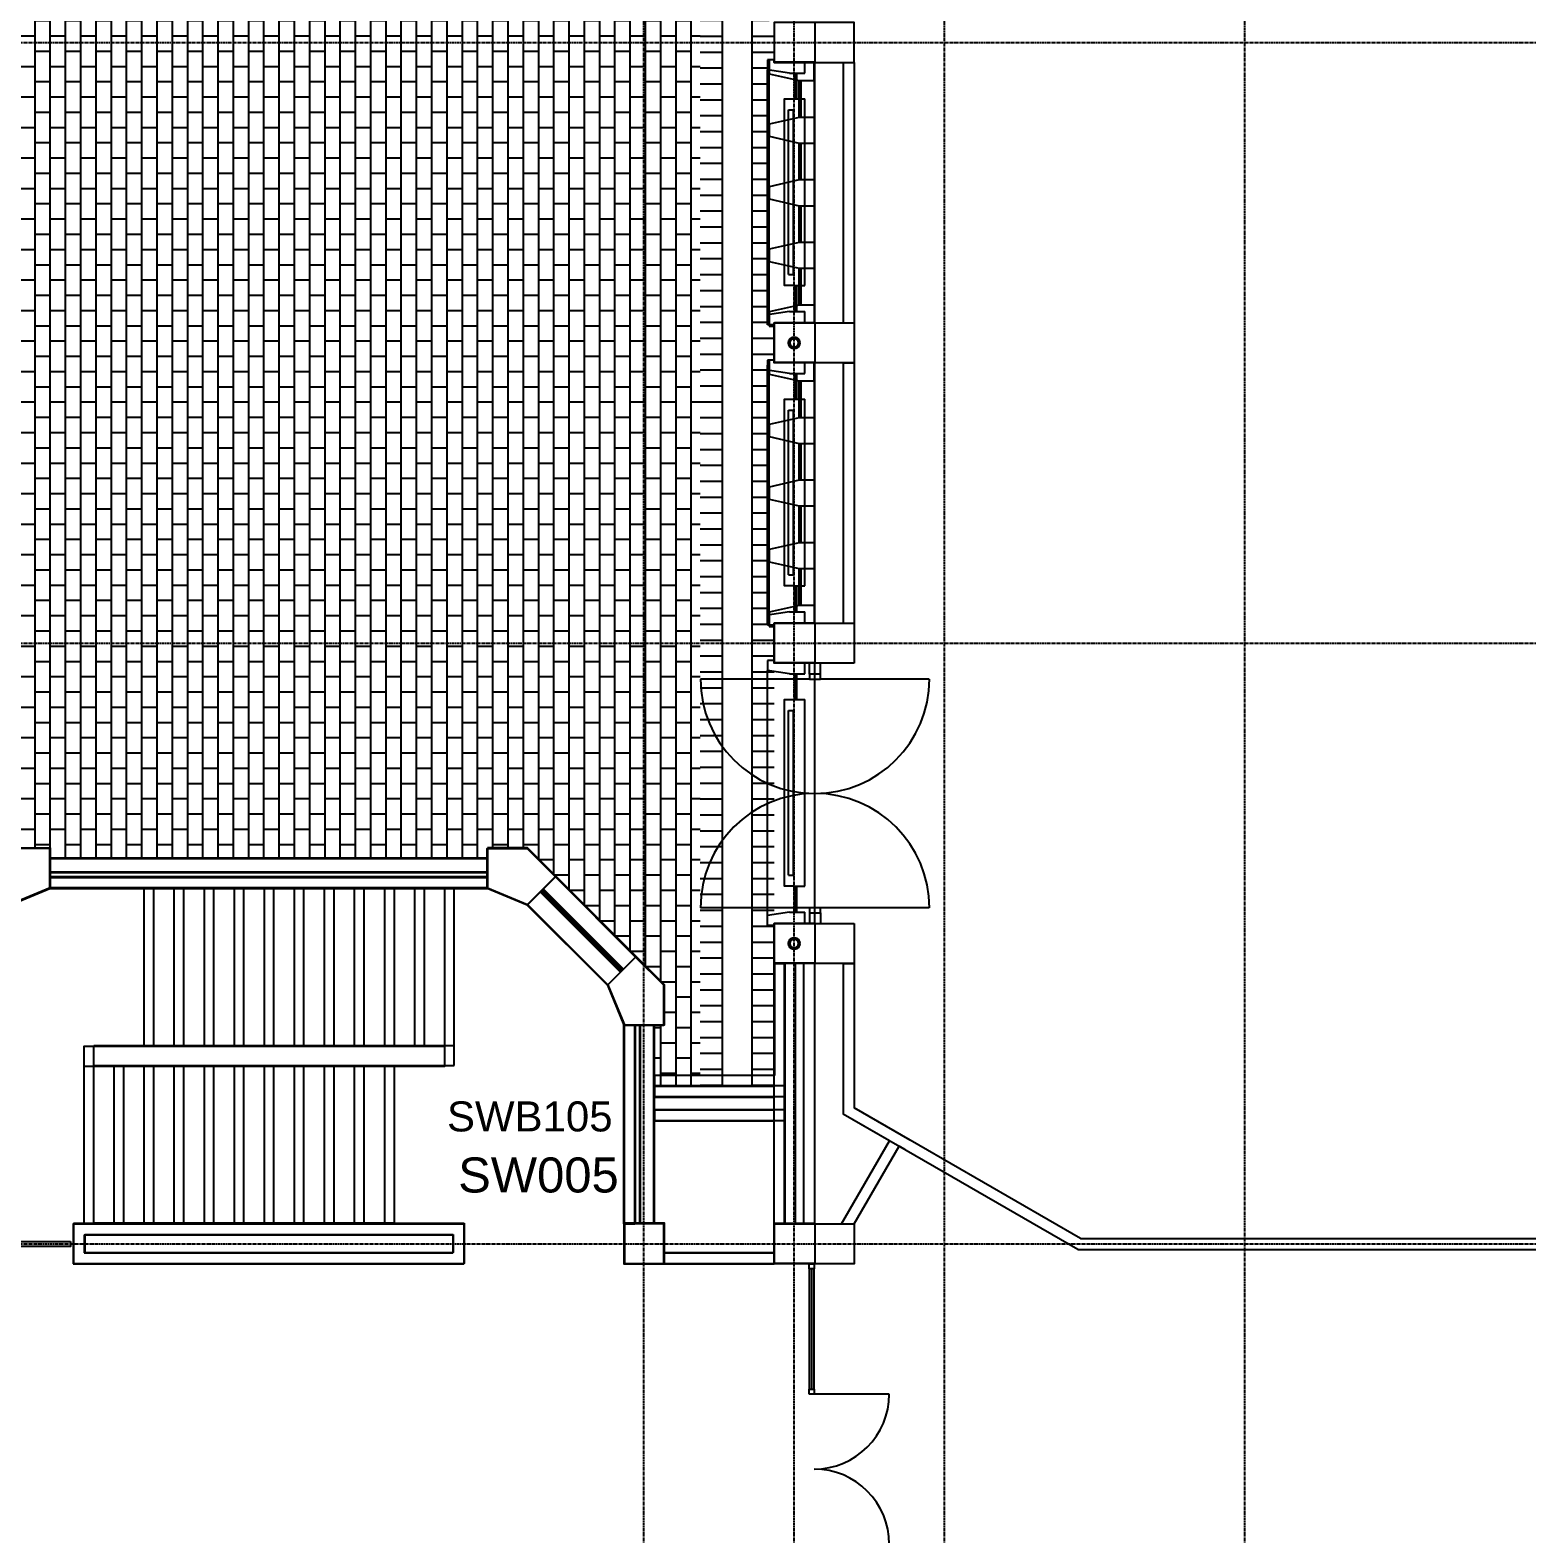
# Model space of a CAD drawing. Header units: millimetres. Extents: x -58291 to 85267, y -25390 to 74943.
# Drawn here: x -32663 to -17716, y 38378 to 53401 of the extents above; entities that cross this region are included whole.
import ezdxf

# ---------------------------------------------------------------- set-up
doc = ezdxf.new("R2010")
doc.units = ezdxf.units.MM
doc.linetypes.add('PCENTRE', pattern=[50.8, 31.75, -6.35, 6.35, -6.35])
doc.linetypes.add('PCENTRE2', pattern=[28.575, 19.05, -3.175, 3.175, -3.175])
for name, color, linetype in [('Basement 01 - Curtain Walls', 1, 'Continuous'), ('Basement 01 - Doors Windows and Openings', 1, 'Continuous'), ('Basement 01 - General', 1, 'Continuous'), ('Basement 01 - Hatch', 1, 'Continuous'), ('Basement 01 - Stairs', 8, 'Continuous'), ('Basement 01 - Structural Members', 5, 'Continuous'), ('Basement 01 - Text and Leaders', 1, 'Continuous'), ('Basement 01 - Walls', 3, 'Continuous'), ('Boundaries_and_building_grids', 140, 'PCENTRE2'), ('BRICK_WALLS_P4', 1, 'Continuous'), ('COLUMNS_P5', 5, 'Continuous'), ('LIFTS AND STAIRS', 8, 'Continuous'), ('TEXT', 2, 'Continuous'), ('WA_EXT', 7, 'Continuous'), ('WN', 4, 'Continuous')]:
    doc.layers.add(name, color=color, linetype=linetype)
doc.styles.add('arial', font='arial.ttf')

msp = doc.modelspace()

# ---------------------------------------------------------------- hatches: boundary and pattern name
at = {"layer": 'Basement 01 - Hatch', "linetype": 'Continuous', "lineweight": -3}
h = msp.add_hatch(dxfattribs=at)
h.set_pattern_fill('AR-B816', color=8, scale=0.75, angle=90, style=0)
h.paths.add_polyline_path([(-26083, 57526), (-26083, 57226), (-25973, 57226), (-25973, 42852), (-26433, 42852), (-26433, 43459), (-26333, 43459), (-26333, 43859), (-27700, 45226), (-28100, 45226), (-28100, 45126), (-32466, 45126), (-32466, 45226), (-32866, 45226), (-34233, 43859), (-34233, 43476), (-34133, 43459), (-34133, 41476), (-34233, 41476), (-34233, 41296), (-35133, 41296), (-35133, 41476), (-35383, 41476), (-35383, 42576), (-35133, 42576), (-35133, 42976), (-35273, 42976), (-35273, 45576), (-35133, 45576), (-35133, 45976), (-35273, 45976), (-35273, 48576), (-35133, 48576), (-35133, 48976), (-35273, 48976), (-35273, 51576), (-35133, 51576), (-35133, 54976), (-35273, 54976), (-35273, 57526)])
h = msp.add_hatch(dxfattribs=at)
h.set_pattern_fill('ANSI31', color=8, scale=50, angle=315, style=0)
h.paths.add_polyline_path([(-25453, 57526), (-25233, 57526), (-25233, 56107), (-25283, 56107), (-25283, 53444), (-25233, 53444), (-25233, 53107), (-25283, 53107), (-25283, 50444), (-25233, 50444), (-25233, 50107), (-25283, 50107), (-25283, 47444), (-25233, 47444), (-25233, 42852), (-25453, 42852)])
h = msp.add_hatch(dxfattribs=at)
h.set_pattern_fill('ANSI31', color=8, scale=50, angle=315, style=0)
h.paths.add_polyline_path([(-25973, 57226), (-25753, 57226), (-25753, 42852), (-25973, 42852)])

# ---------------------------------------------------------------- linework, layer by layer
at = {"layer": 'Basement 01 - Curtain Walls', "color": 3, "linetype": 'Continuous', "lineweight": -3}
for p, q in [((-25283, 53107, -4600), (-25233, 53107, -4600)), ((-25283, 53107, -4600), (-25283, 52965, -4600)), ((-24833, 52897, -4600), (-24833, 53076, -4600)), ((-25283, 52965, -4600), (-24983, 52897, -4600)), ((-24983, 52897, -4600), (-24833, 52897, -4600)), ((-24983, 52529, -4600), (-25283, 52461, -4600)), ((-25283, 52461, -4600), (-25283, 52340, -4600)), ((-24833, 52529, -4600), (-24983, 52529, -4600)), ((-25283, 52340, -4600), (-24983, 52272, -4600)), ((-24983, 52272, -4600), (-24833, 52272, -4600)), ((-24983, 51904, -4600), (-25283, 51836, -4600)), ((-25283, 51836, -4600), (-25283, 51715, -4600)), ((-24833, 51904, -4600), (-24983, 51904, -4600)), ((-25283, 51715, -4600), (-24983, 51647, -4600)), ((-24983, 51647, -4600), (-24833, 51647, -4600)), ((-24983, 51279, -4600), (-25283, 51211, -4600)), ((-24833, 51279, -4600), (-24983, 51279, -4600)), ((-25283, 51211, -4600), (-25283, 51090, -4600)), ((-25283, 51090, -4600), (-24983, 51022, -4600)), ((-24983, 51022, -4600), (-24833, 51022, -4600)), ((-24983, 50654, -4600), (-25283, 50586, -4600)), ((-24833, 50654, -4600), (-24983, 50654, -4600)), ((-24833, 50654, -4600), (-24833, 50476, -4600)), ((-25283, 50586, -4600), (-25283, 50444, -4600)), ((-25283, 50444, -4600), (-25233, 50444, -4600)), ((-25233, 50444, -4600), (-25233, 50476, -4600)), ((-25233, 50476, -4600), (-24833, 50476, -4600)), ((-25283, 50107, -4600), (-25233, 50107, -4600)), ((-25283, 50107, -4600), (-25283, 49965, -4600)), ((-24833, 49897, -4600), (-24833, 50076, -4600)), ((-25283, 49965, -4600), (-24983, 49897, -4600)), ((-24983, 49897, -4600), (-24833, 49897, -4600)), ((-24983, 49529, -4600), (-25283, 49461, -4600)), ((-25283, 49461, -4600), (-25283, 49340, -4600)), ((-24833, 49529, -4600), (-24983, 49529, -4600)), ((-25283, 49340, -4600), (-24983, 49272, -4600)), ((-24983, 49272, -4600), (-24833, 49272, -4600)), ((-24983, 48904, -4600), (-25283, 48836, -4600)), ((-25283, 48836, -4600), (-25283, 48715, -4600)), ((-24833, 48904, -4600), (-24983, 48904, -4600)), ((-25283, 48715, -4600), (-24983, 48647, -4600)), ((-24983, 48647, -4600), (-24833, 48647, -4600)), ((-24983, 48279, -4600), (-25283, 48211, -4600)), ((-24833, 48279, -4600), (-24983, 48279, -4600)), ((-25283, 48211, -4600), (-25283, 48090, -4600)), ((-25283, 48090, -4600), (-24983, 48022, -4600)), ((-24983, 48022, -4600), (-24833, 48022, -4600)), ((-24983, 47654, -4600), (-25283, 47586, -4600)), ((-24833, 47654, -4600), (-24983, 47654, -4600)), ((-24833, 47654, -4600), (-24833, 47476, -4600)), ((-25283, 47586, -4600), (-25283, 47444, -4600)), ((-25233, 47476, -4600), (-24833, 47476, -4600)), ((-25233, 47444, -4600), (-25233, 47476, -4600)), ((-25283, 47444, -4600), (-25233, 47444, -4600))]:
    msp.add_line(p, q, dxfattribs=at)
at = {"layer": 'Basement 01 - Curtain Walls', "color": 3, "linetype": 'Continuous', "lineweight": -3, "elevation": -4600}
for points in [[(-24833, 53076), (-25233, 53076), (-25233, 53107)], [(-24833, 50076), (-25233, 50076), (-25233, 50107)]]:
    msp.add_lwpolyline(points, dxfattribs=at)
at = {"layer": 'Basement 01 - Doors Windows and Openings', "color": 1, "linetype": 'Continuous', "lineweight": -3}
for p, q in [((-25283, 50586, -4600), (-25283, 52965, -4600)), ((-24983, 52529, -4600), (-24983, 52897, -4600)), ((-24963, 52529, -4600), (-24963, 52897, -4600)), ((-24833, 52897, -4600), (-24833, 50654, -4600)), ((-24983, 51904, -4600), (-24983, 52272, -4600)), ((-24963, 51904, -4600), (-24963, 52272, -4600)), ((-24833, 52272, -4600), (-24833, 51904, -4600)), ((-24983, 51279, -4600), (-24983, 51647, -4600)), ((-24963, 51279, -4600), (-24963, 51647, -4600)), ((-24833, 51647, -4600), (-24833, 51279, -4600)), ((-24983, 50654, -4600), (-24983, 51022, -4600)), ((-24963, 50654, -4600), (-24963, 51022, -4600)), ((-24833, 51022, -4600), (-24833, 50654, -4600)), ((-25283, 47586, -4600), (-25283, 49965, -4600)), ((-24983, 49529, -4600), (-24983, 49897, -4600)), ((-24963, 49529, -4600), (-24963, 49897, -4600)), ((-24833, 49897, -4600), (-24833, 47654, -4600)), ((-24983, 48904, -4600), (-24983, 49272, -4600)), ((-24963, 48904, -4600), (-24963, 49272, -4600)), ((-24833, 49272, -4600), (-24833, 48904, -4600)), ((-24983, 48279, -4600), (-24983, 48647, -4600)), ((-24963, 48279, -4600), (-24963, 48647, -4600)), ((-24833, 48647, -4600), (-24833, 48279, -4600)), ((-24983, 47654, -4600), (-24983, 48022, -4600)), ((-24963, 47654, -4600), (-24963, 48022, -4600)), ((-24833, 48022, -4600), (-24833, 47654, -4600)), ((-24881, 46968, -4600), (-24881, 47076, -4600)), ((-24771, 46968, -4600), (-24771, 47076, -4600)), ((-24881, 46918, -4600), (-25969, 46918, -4600)), ((-23684, 46918, -4600), (-24771, 46918, -4600)), ((-27573, 44787, -4600), (-27700, 44660, -4600)), ((-26757, 44000, -4600), (-27559, 44801, -4600)), ((-27544, 44816, -4600), (-26743, 44014, -4600)), ((-24881, 44633, -4600), (-25969, 44633, -4600)), ((-23684, 44633, -4600), (-24771, 44633, -4600)), ((-24881, 44583, -4600), (-24881, 44476, -4600)), ((-24771, 44583, -4600), (-24771, 44476, -4600)), ((-24883, 41026, -4600), (-24883, 39826, -4600)), ((-24858, 39826, -4600), (-24858, 41026, -4600)), ((-24833, 39826, -4600), (-24833, 41026, -4600)), ((-24083, 39776, -4600), (-24833, 39776, -4600))]:
    msp.add_line(p, q, dxfattribs=at)
at = {"layer": 'Basement 01 - Doors Windows and Openings', "color": 1, "linetype": 'Continuous', "lineweight": -3, "elevation": -4600}
for points in [[(-24771, 46918), (-24771, 46968), (-24881, 46968), (-24881, 46918), (-24771, 46918)], [(-27700, 44660), (-27417, 44943), (-26616, 44141), (-26898, 43859), (-27700, 44660)], [(-24771, 44583), (-24771, 44633), (-24881, 44633), (-24881, 44583), (-24771, 44583)], [(-24883, 41026), (-24883, 41076), (-24833, 41076), (-24833, 41026), (-24883, 41026)], [(-24883, 39776), (-24883, 39826), (-24833, 39826), (-24833, 39776), (-24883, 39776)]]:
    msp.add_lwpolyline(points, dxfattribs=at)
at = {"layer": 'Basement 01 - Doors Windows and Openings', "color": 1, "linetype": 'Continuous', "lineweight": -3}
for centre, radius, start, end in [((-24826, 46918, -4600), 1143, 180, 0), ((-24826, 44633, -4600), 1143, 0, 180), ((-24833, 39776, -4600), 750, 270, 0), ((-24833, 38276, -4600), 750, 0, 90)]:
    msp.add_arc(centre, radius, start, end, dxfattribs=at)
at = {"layer": 'Basement 01 - General', "color": 2, "linetype": 'Continuous', "lineweight": -3}
for p, q in [((-25453, 42852, -4600), (-25453, 57526, -4600)), ((-25753, 57226, -4600), (-25753, 42852, -4600)), ((-25753, 42852, -4600), (-25453, 42852, -4600))]:
    msp.add_line(p, q, dxfattribs=at)
at = {"layer": 'Basement 01 - Stairs', "color": 8, "linetype": 'Continuous', "lineweight": -3}
for p, q in [((-31523, 43251, -4600), (-31523, 44826, -4600)), ((-31523, 44826, -4600), (-28523, 44826, -4600)), ((-31223, 43251, -4600), (-31223, 44826, -4600)), ((-30923, 43251, -4600), (-30923, 44826, -4600)), ((-30623, 43251, -4600), (-30623, 44826, -4600)), ((-30323, 43251, -4600), (-30323, 44826, -4600)), ((-30023, 43251, -4600), (-30023, 44826, -4600)), ((-29723, 43251, -4600), (-29723, 44826, -4600)), ((-29423, 43251, -4600), (-29423, 44826, -4600)), ((-29123, 44826, -4600), (-29123, 43251, -4600)), ((-28823, 44826, -4600), (-28823, 43251, -4600)), ((-28523, 43251, -4600), (-28523, 44826, -4600)), ((-31823, 41476, -4600), (-31823, 43051, -4600)), ((-31523, 41476, -4600), (-31523, 43051, -4600)), ((-31223, 41476, -4600), (-31223, 43051, -4600)), ((-30923, 41476, -4600), (-30923, 43051, -4600)), ((-30623, 41476, -4600), (-30623, 43051, -4600)), ((-30323, 41476, -4600), (-30323, 43051, -4600)), ((-30023, 41476, -4600), (-30023, 43051, -4600)), ((-29723, 41476, -4600), (-29723, 43051, -4600)), ((-29423, 41476, -4600), (-29423, 43051, -4600))]:
    msp.add_line(p, q, dxfattribs=at)
at = {"layer": 'Basement 01 - Stairs', "color": 8, "linetype": 'Continuous', "lineweight": -3, "elevation": -4600}
for points in [[(-32123, 43051), (-32123, 43251), (-28523, 43251)], [(-29123, 43051), (-28523, 43051), (-28523, 43251)], [(-29123, 41476), (-32123, 41476), (-32123, 43051), (-29123, 43051), (-29123, 41476)], [(-32258, 41301), (-32258, 41251), (-33808, 41251), (-33808, 41301), (-32258, 41301)]]:
    msp.add_lwpolyline(points, dxfattribs=at)
at = {"layer": 'Basement 01 - Structural Members', "color": 5, "linetype": 'Continuous', "lineweight": -3, "elevation": -4600}
for points in [[(-25233, 53076), (-24433, 53076), (-24433, 53476), (-25233, 53476)], [(-24433, 50076), (-25233, 50076), (-25233, 50476), (-24433, 50476)], [(-24433, 47076), (-25233, 47076), (-25233, 47476), (-24433, 47476)], [(-33148, 44943), (-32866, 44660), (-32466, 44826), (-32466, 45226), (-32866, 45226)], [(-27700, 44660), (-28100, 44826), (-28100, 45226), (-27700, 45226), (-27417, 44943)], [(-24433, 44476), (-24433, 44076), (-25233, 44076), (-25233, 44476)], [(-26898, 43859), (-26733, 43459), (-26333, 43459), (-26333, 43859), (-26616, 44141)], [(-24433, 41476), (-24433, 41076), (-25233, 41076), (-25233, 41476)]]:
    msp.add_lwpolyline(points, close=True, dxfattribs=at)
msp.add_lwpolyline([(-26333, 41476), (-26733, 41476), (-26733, 41076), (-26333, 41076), (-26333, 41476)], dxfattribs=at)
at = {"layer": 'Basement 01 - Structural Members', "color": 5, "linetype": 'Continuous', "lineweight": -3}
for centre in [(-25033, 50276, -4600), (-25033, 44276, -4600)]:
    msp.add_circle(centre, 50, dxfattribs=at)
at = {"layer": 'Basement 01 - Walls', "color": 3, "linetype": 'Continuous', "lineweight": -3}
for p, q in [((-24543, 53076, -4600), (-24433, 53076, -4600)), ((-24543, 53076, -4600), (-24543, 50476, -4600)), ((-24433, 53076, -4600), (-24433, 50476, -4600)), ((-24543, 50476, -4600), (-24433, 50476, -4600)), ((-24543, 50076, -4600), (-24543, 47476, -4600)), ((-24543, 50076, -4600), (-24433, 50076, -4600)), ((-24433, 50076, -4600), (-24433, 47476, -4600)), ((-24543, 47476, -4600), (-24433, 47476, -4600)), ((-32466, 45126, -4600), (-28100, 45126, -4600)), ((-32466, 44986, -4600), (-28100, 44986, -4600)), ((-32466, 44936, -4600), (-28100, 44936, -4600)), ((-32466, 44826, -4600), (-32466, 44936, -4600)), ((-28100, 44826, -4600), (-28100, 44936, -4600)), ((-32466, 44826, -4600), (-28100, 44826, -4600)), ((-25233, 41476, -4600), (-25233, 44076, -4600)), ((-25233, 44076, -4600), (-25123, 44076, -4600)), ((-25123, 41476, -4600), (-25123, 44076, -4600)), ((-24543, 44076, -4600), (-24543, 42573, -4600)), ((-24543, 44076, -4600), (-24433, 44076, -4600)), ((-24433, 44076, -4600), (-24433, 42636, -4600)), ((-26333, 43609, -4600), (-26333, 43476, -4600)), ((-26733, 41476, -4600), (-26733, 43459, -4600)), ((-26733, 43459, -4600), (-26623, 43459, -4600)), ((-26623, 41476, -4600), (-26623, 43459, -4600)), ((-26573, 41476, -4600), (-26573, 43459, -4600)), ((-26433, 41476, -4600), (-26433, 43459, -4600)), ((-26433, 42852, -4600), (-25233, 42852, -4600)), ((-26433, 42742, -4600), (-25233, 42742, -4600)), ((-26433, 42614, -4600), (-25233, 42614, -4600)), ((-22201, 41221, -4600), (-24543, 42573, -4600)), ((-24081, 42306, -4600), (-24543, 42573, -4600)), ((-23874, 42313, -4600), (-24433, 42636, -4600)), ((-22172, 41331, -4600), (-24433, 42636, -4600)), ((-26433, 42504, -4600), (-25233, 42504, -4600)), ((-24561, 41476, -4600), (-24081, 42306, -4600)), ((-24433, 41476, -4600), (-23985, 42251, -4600)), ((-23929, 42218, -4600), (-23985, 42251, -4600)), ((-32233, 41476, -4600), (-28333, 41476, -4600)), ((-32233, 41476, -4600), (-32233, 41076, -4600)), ((-28333, 41476, -4600), (-28333, 41076, -4600)), ((-26733, 41476, -4600), (-26623, 41476, -4600)), ((-25233, 41476, -4600), (-25123, 41476, -4600)), ((-24561, 41476, -4600), (-24433, 41476, -4600)), ((-32123, 41366, -4600), (-28443, 41366, -4600)), ((-32123, 41366, -4600), (-32123, 41186, -4600)), ((-28443, 41366, -4600), (-28443, 41186, -4600)), ((-22172, 41331, -4600), (-17094, 41331, -4600)), ((-32123, 41186, -4600), (-28443, 41186, -4600)), ((-26333, 41186, -4600), (-25233, 41186, -4600)), ((-25233, 41076, -4600), (-25233, 41186, -4600)), ((-22201, 41221, -4600), (-17064, 41221, -4600)), ((-32233, 41076, -4600), (-28333, 41076, -4600)), ((-26333, 41076, -4600), (-25233, 41076, -4600))]:
    msp.add_line(p, q, dxfattribs=at)
at = {"layer": 'Boundaries_and_building_grids', "color": 140, "linetype": 'PCENTRE', "lineweight": -3}
for p, q in [((-26533, -17978), (-26533, 67826)), ((-25033, -17978), (-25033, 67826)), ((-23533, -17978), (-23533, 67826)), ((-20533, -17978), (-20533, 67826)), ((-52891, 53276), (50767, 53276)), ((-52891, 47276), (50767, 47276)), ((-52891, 41276), (85267, 41276))]:
    msp.add_line(p, q, dxfattribs=at)
at = {"layer": 'BRICK_WALLS_P4', "linetype": 'Continuous'}
for p, q in [((-32461, 45131), (-28095, 45131)), ((-32461, 44991), (-32461, 45131)), ((-28095, 44991), (-28095, 45131)), ((-32461, 44991), (-28095, 44991)), ((-32461, 44831), (-32461, 44941)), ((-28095, 44941), (-32461, 44941)), ((-28095, 44831), (-28095, 44941)), ((-28095, 44831), (-32461, 44831)), ((-25128, 44081), (-25228, 44081)), ((-25228, 44081), (-25228, 42957)), ((-25128, 44081), (-25018, 44081)), ((-25128, 41481), (-25128, 44081)), ((-25018, 41481), (-25018, 44081)), ((-24828, 44081), (-24938, 44081)), ((-24938, 41481), (-24938, 44081)), ((-24828, 41481), (-24828, 44081)), ((-26728, 43464), (-26618, 43464)), ((-26728, 41481), (-26728, 43464)), ((-26618, 41481), (-26618, 43464)), ((-26568, 41481), (-26568, 43464)), ((-26568, 43464), (-26428, 43464)), ((-26428, 41481), (-26428, 43464)), ((-26428, 42957), (-26428, 42747)), ((-25228, 42957), (-26428, 42957)), ((-26428, 42857), (-25128, 42857)), ((-26428, 42747), (-25128, 42747)), ((-26428, 42619), (-26428, 42509)), ((-26428, 42619), (-25128, 42619)), ((-26428, 42509), (-25128, 42509)), ((-32228, 41481), (-32228, 41081)), ((-32228, 41481), (-28328, 41481)), ((-28328, 41481), (-28328, 41081)), ((-26728, 41481), (-26618, 41481)), ((-26568, 41481), (-26428, 41481)), ((-25228, 41081), (-25228, 41481)), ((-25228, 41081), (-25228, 41481)), ((-32118, 41371), (-28438, 41371)), ((-32118, 41371), (-32118, 41191)), ((-28438, 41371), (-28438, 41191)), ((-32118, 41191), (-28438, 41191)), ((-26328, 41191), (-25228, 41191)), ((-26328, 41191), (-25228, 41191)), ((-26328, 41191), (-25228, 41191)), ((-26328, 41191), (-25228, 41191)), ((-25228, 41081), (-25228, 41191)), ((-25228, 41081), (-25228, 41191)), ((-25228, 41081), (-25228, 41191)), ((-25228, 41081), (-25228, 41191)), ((-32228, 41081), (-28328, 41081)), ((-26328, 41081), (-25228, 41081)), ((-26328, 41081), (-25228, 41081)), ((-26328, 41081), (-25228, 41081)), ((-26328, 41081), (-25228, 41081))]:
    msp.add_line(p, q, dxfattribs=at)
at = {"layer": 'COLUMNS_P5', "linetype": 'Continuous', "lineweight": -3}
for points in [[(-24828, 53081), (-25228, 53081), (-25228, 53481), (-24828, 53481)], [(-25228, 50481), (-24828, 50481), (-24828, 50081), (-25228, 50081)], [(-24828, 47081), (-25228, 47081), (-25228, 47481), (-24828, 47481)], [(-32461, 45231), (-32461, 44831), (-32861, 44665), (-33143, 44948), (-32861, 45231)], [(-28095, 45231), (-28095, 44831), (-27695, 44665), (-27412, 44948), (-27695, 45231)], [(-25228, 44081), (-25228, 44481), (-24828, 44481), (-24828, 44081)], [(-26611, 44147), (-26893, 43864), (-26728, 43464), (-26328, 43464), (-26328, 43864)], [(-26728, 41081), (-26328, 41081), (-26328, 41481), (-26728, 41481)], [(-24828, 41481), (-24828, 41081), (-25228, 41081), (-25228, 41481)]]:
    msp.add_lwpolyline(points, close=True, dxfattribs=at)
at = {"layer": 'COLUMNS_P5', "linetype": 'Continuous', "lineweight": 50}
for centre in [(-25033, 50276), (-25033, 44276)]:
    msp.add_circle(centre, 50, dxfattribs=at)
at = {"layer": 'LIFTS AND STAIRS', "linetype": 'Continuous'}
for p, q in [((-31428, 43256), (-31428, 44831)), ((-31428, 44831), (-28428, 44831)), ((-31128, 43256), (-31128, 44831)), ((-30828, 43256), (-30828, 44831)), ((-30528, 43256), (-30528, 44831)), ((-30228, 43256), (-30228, 44831)), ((-29928, 43256), (-29928, 44831)), ((-29628, 43256), (-29628, 44831)), ((-29328, 43256), (-29328, 44831)), ((-29028, 44831), (-29028, 43256)), ((-28728, 44831), (-28728, 43256)), ((-28428, 43256), (-28428, 44831)), ((-32028, 43056), (-32028, 43256)), ((-32028, 43256), (-28428, 43256)), ((-28428, 43056), (-28428, 43256)), ((-32028, 43056), (-29028, 43056)), ((-32028, 41481), (-32028, 43056)), ((-31728, 41481), (-31728, 43056)), ((-31428, 41481), (-31428, 43056)), ((-31128, 41481), (-31128, 43056)), ((-30828, 41481), (-30828, 43056)), ((-30528, 41481), (-30528, 43056)), ((-30228, 41481), (-30228, 43056)), ((-29928, 41481), (-29928, 43056)), ((-29628, 41481), (-29628, 43056)), ((-29328, 41481), (-29328, 43056)), ((-29028, 43056), (-28428, 43056)), ((-29028, 43056), (-29028, 41481)), ((-29028, 41481), (-32028, 41481))]:
    msp.add_line(p, q, dxfattribs=at)
at = {"layer": 'WA_EXT', "linetype": 'Continuous'}
for p, q in [((-25298, 53104), (-25298, 53005)), ((-25228, 53104), (-25298, 53104)), ((-25228, 53081), (-25228, 53104)), ((-24828, 53081), (-25228, 53081)), ((-24928, 52970), (-24928, 53081)), ((-24828, 50481), (-24828, 53081)), ((-25078, 52970), (-25298, 53005)), ((-25078, 52970), (-24928, 52970)), ((-25088, 50959), (-25088, 52603)), ((-25088, 52603), (-25038, 52603)), ((-25038, 50959), (-25038, 52603)), ((-25028, 52713), (-24928, 52713)), ((-24928, 50849), (-24928, 52713)), ((-25088, 50959), (-25038, 50959)), ((-25028, 50849), (-24928, 50849)), ((-25078, 50591), (-25298, 50557)), ((-25298, 50457), (-25298, 50557)), ((-25228, 50457), (-25228, 50481)), ((-25228, 50481), (-24828, 50481)), ((-25078, 50591), (-24928, 50591)), ((-24928, 50481), (-24928, 50591)), ((-25228, 50457), (-25298, 50457)), ((-25298, 50104), (-25298, 50005)), ((-25228, 50104), (-25298, 50104)), ((-25228, 50081), (-25228, 50104)), ((-24828, 50081), (-25228, 50081)), ((-24928, 49970), (-24928, 50081)), ((-24828, 47481), (-24828, 50081)), ((-25078, 49970), (-25298, 50005)), ((-25078, 49970), (-24928, 49970)), ((-25088, 47959), (-25088, 49603)), ((-25088, 49603), (-25038, 49603)), ((-25038, 47959), (-25038, 49603)), ((-25028, 49713), (-24928, 49713)), ((-24928, 47849), (-24928, 49713)), ((-25088, 47959), (-25038, 47959)), ((-25028, 47849), (-24928, 47849)), ((-25078, 47591), (-25298, 47557)), ((-25298, 47457), (-25298, 47557)), ((-25228, 47457), (-25228, 47481)), ((-25228, 47481), (-24828, 47481)), ((-25078, 47591), (-24928, 47591)), ((-24928, 47481), (-24928, 47591)), ((-25228, 47457), (-25298, 47457)), ((-25298, 47104), (-25298, 47005)), ((-25228, 47104), (-25298, 47104)), ((-25228, 47081), (-25228, 47104)), ((-24828, 47081), (-25228, 47081)), ((-24928, 46970), (-24928, 47081)), ((-24828, 44481), (-24828, 47081)), ((-25078, 46970), (-25298, 47005)), ((-25078, 46970), (-24928, 46970)), ((-25088, 46603), (-25038, 46603)), ((-25088, 44959), (-25088, 46603)), ((-25038, 44959), (-25038, 46603)), ((-25028, 46713), (-24928, 46713)), ((-24928, 44849), (-24928, 46713)), ((-25088, 44959), (-25038, 44959)), ((-25028, 44849), (-24928, 44849)), ((-25078, 44591), (-25298, 44557)), ((-25298, 44457), (-25298, 44557)), ((-25228, 44457), (-25228, 44481)), ((-25228, 44481), (-24828, 44481)), ((-25078, 44591), (-24928, 44591)), ((-24928, 44481), (-24928, 44591)), ((-25228, 44457), (-25298, 44457))]:
    msp.add_line(p, q, dxfattribs=at)
for points in [[(-25028, 50849), (-25128, 50849), (-25128, 52713), (-25028, 52713)], [(-25028, 47849), (-25128, 47849), (-25128, 49713), (-25028, 49713)], [(-25028, 44849), (-25128, 44849), (-25128, 46713), (-25028, 46713)]]:
    msp.add_lwpolyline(points, dxfattribs=at)
at = {"layer": 'WN', "linetype": 'Continuous'}
for p, q in [((-25298, 50557), (-25298, 53005)), ((-25028, 52970), (-25028, 52713)), ((-25008, 52970), (-25008, 52713)), ((-24928, 51994), (-24927, 51994)), ((-24928, 51567), (-24927, 51567)), ((-25028, 50849), (-25028, 50591)), ((-25008, 50849), (-25008, 50591)), ((-25298, 47557), (-25298, 50054)), ((-25028, 49970), (-25028, 49713)), ((-25008, 49970), (-25008, 49713)), ((-24928, 48994), (-24927, 48994)), ((-24928, 48567), (-24927, 48567)), ((-25028, 47849), (-25028, 47591)), ((-25008, 47849), (-25008, 47591)), ((-25298, 44557), (-25298, 47005)), ((-25028, 46970), (-25028, 46713)), ((-25008, 46970), (-25008, 46713)), ((-24928, 45994), (-24927, 45994)), ((-24928, 45567), (-24927, 45567)), ((-27695, 44665), (-27412, 44948)), ((-27412, 44948), (-26611, 44147)), ((-27568, 44792), (-26766, 43991)), ((-26752, 44005), (-27553, 44807)), ((-27539, 44821), (-26738, 44019)), ((-25028, 44849), (-25028, 44591)), ((-25008, 44849), (-25008, 44591)), ((-26893, 43864), (-27695, 44665)), ((-26611, 44147), (-26893, 43864))]:
    msp.add_line(p, q, dxfattribs=at)

# ---------------------------------------------------------------- texts
at = {"layer": 'Basement 01 - Text and Leaders', "color": 1, "linetype": 'Continuous', "lineweight": -3, "style": 'arial'}
msp.add_text('SWB105', height=300, dxfattribs=at).set_placement((-28500, 42399, -4600))
at = {"layer": 'TEXT', "linetype": 'Continuous', "style": 'arial'}
msp.add_text('SW005', height=350, dxfattribs=at).set_placement((-28388, 41789))

doc.saveas('drawing.dxf')
